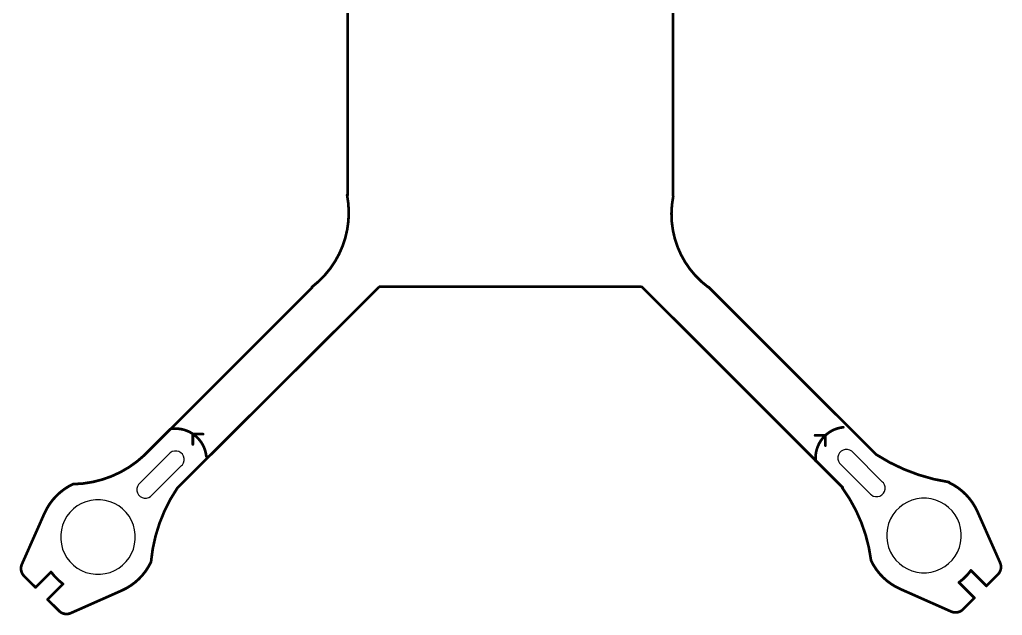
# Model space of a CAD drawing. Header units: millimetres. Extents: x -1.85 to 1.78, y -2.27 to 2.13.
# Drawn here: x -1.851 to 1.783, y -2.275 to -0.071 of the extents above; entities that cross this region are included whole.
import ezdxf

# ---------------------------------------------------------------- set-up
doc = ezdxf.new("R2010")
doc.units = ezdxf.units.MM
doc.header["$MEASUREMENT"] = 0
for name, color, linetype in [('KeepOutLayer', 6, 'Continuous'), ('Mechanical1', 6, 'Continuous'), ('MultiLayer', 9, 'Continuous'), ('TopOverlay', 2, 'Continuous')]:
    doc.layers.add(name, color=color, linetype=linetype)

msp = doc.modelspace()

# ---------------------------------------------------------------- linework, layer by layer
at = {"layer": 'KeepOutLayer'}
for points, const_width in [([(-1.2967, -1.676, -1), (-1.2522, -1.7206)], 0.0005), ([(1.1841, -1.7149, -1), (1.2286, -1.6703)], 0.0005), ([(1.5859, -1.7837, -0.179643), (1.6911, -1.8916)], 0.01), ([(1.5859, -1.7837, -0.179643), (1.6911, -1.8916)], 0.01), ([(-1.7592, -1.8973, -0.179643), (-1.654, -1.7894)], 0.0005), ([(-1.7592, -1.8973, -0.179643), (-1.654, -1.7894)], 0.0005), ([(-1.3635, -1.8319, -1), (-1.4081, -1.7874)], 0.0005), ([(1.34, -1.7817, -1), (1.2954, -1.8262)], 0.0005), ([(1.4054, -2.1773, -0.179643), (1.2974, -2.0721)], 0.01), ([(1.4054, -2.1773, -0.179643), (1.2974, -2.0721)], 0.01), ([(-1.8344, -2.1294, -0.309976), (-1.8426, -2.0856)], 0.01), ([(-1.8344, -2.1294, -0.309976), (-1.8426, -2.0856)], 0.01), ([(-1.3655, -2.0778, -0.179643), (-1.4735, -2.183)], 0.0005), ([(-1.3655, -2.0778, -0.179643), (-1.4735, -2.183)], 0.0005), ([(1.6668, -2.1085, -0.073116), (1.6223, -2.1531)], 0.01), ([(1.6668, -2.1085, -0.073116), (1.6223, -2.1531)], 0.01), ([(1.7745, -2.0799, -0.309976), (1.7663, -2.1237)], 0.01), ([(1.7745, -2.0799, -0.309976), (1.7663, -2.1237)], 0.01), ([(-1.6904, -2.1588, -0.073116), (-1.7349, -2.1142)], 0.01), ([(-1.6904, -2.1588, -0.073116), (-1.7349, -2.1142)], 0.01), ([(1.6375, -2.2525, -0.309976), (1.5937, -2.2607)], 0.01), ([(1.6375, -2.2525, -0.309976), (1.5937, -2.2607)], 0.01), ([(-1.6618, -2.2664, -0.309976), (-1.7055, -2.2582)], 0.01), ([(-1.6618, -2.2664, -0.309976), (-1.7055, -2.2582)], 0.01)]:
    msp.add_lwpolyline(points, format="xyb", dxfattribs=dict(at, const_width=const_width))
for points, const_width in [([(1.2286, -1.6703), (1.34, -1.7817)], 0.0005), ([(-1.4081, -1.7874), (-1.2967, -1.676)], 0.0005), ([(-1.3635, -1.8319), (-1.2522, -1.7206)], 0.0005), ([(1.1841, -1.7149), (1.2954, -1.8262)], 0.0005), ([(1.6911, -1.8916), (1.7745, -2.0799)], 0.01), ([(1.6911, -1.8916), (1.7745, -2.0799)], 0.01), ([(-1.8426, -2.0856), (-1.7592, -1.8973)], 0.01), ([(-1.8426, -2.0856), (-1.7592, -1.8973)], 0.01), ([(1.6668, -2.1085), (1.7241, -2.1658)], 0.01), ([(1.6668, -2.1085), (1.7241, -2.1658)], 0.01), ([(-1.8344, -2.1294), (-1.7922, -2.1715)], 0.01), ([(-1.8344, -2.1294), (-1.7922, -2.1715)], 0.01), ([(-1.7922, -2.1715), (-1.7349, -2.1142)], 0.01), ([(-1.7922, -2.1715), (-1.7349, -2.1142)], 0.01), ([(1.7241, -2.1658), (1.7663, -2.1237)], 0.01), ([(1.7241, -2.1658), (1.7663, -2.1237)], 0.01), ([(-1.7477, -2.2161), (-1.6904, -2.1588)], 0.01), ([(-1.7477, -2.2161), (-1.6904, -2.1588)], 0.01), ([(-1.6618, -2.2664), (-1.4735, -2.183)], 0.01), ([(-1.6618, -2.2664), (-1.4735, -2.183)], 0.01), ([(1.4054, -2.1773), (1.5937, -2.2607)], 0.01), ([(1.4054, -2.1773), (1.5937, -2.2607)], 0.01), ([(1.6223, -2.1531), (1.6796, -2.2104)], 0.01), ([(1.6223, -2.1531), (1.6796, -2.2104)], 0.01), ([(-1.7477, -2.2161), (-1.7055, -2.2582)], 0.01), ([(-1.7477, -2.2161), (-1.7055, -2.2582)], 0.01), ([(1.6375, -2.2525), (1.6796, -2.2104)], 0.01), ([(1.6375, -2.2525), (1.6796, -2.2104)], 0.01)]:
    msp.add_lwpolyline(points, dxfattribs=dict(at, const_width=const_width))
for points, const_width in [([(1.2285, -1.6703, 1), (1.2287, -1.6703, 1)], 0.00025), ([(1.2285, -1.6703, 1), (1.2287, -1.6703, 1)], 0.00025), ([(-1.2968, -1.676, 1), (-1.2966, -1.676, 1)], 0.00025), ([(-1.2968, -1.676, 1), (-1.2966, -1.676, 1)], 0.00025), ([(-1.2523, -1.7206, 1), (-1.252, -1.7206, 1)], 0.00025), ([(-1.2523, -1.7206, 1), (-1.252, -1.7206, 1)], 0.00025), ([(1.184, -1.7149, 1), (1.1842, -1.7149, 1)], 0.00025), ([(1.184, -1.7149, 1), (1.1842, -1.7149, 1)], 0.00025), ([(1.5834, -1.7837, 1), (1.5884, -1.7837, 1)], 0.005), ([(1.5834, -1.7837, 1), (1.5884, -1.7837, 1)], 0.005), ([(-1.6541, -1.7894, 1), (-1.6538, -1.7894, 1)], 0.00025), ([(-1.6541, -1.7894, 1), (-1.6538, -1.7894, 1)], 0.00025), ([(-1.4082, -1.7874, 1), (-1.4079, -1.7874, 1)], 0.00025), ([(-1.4082, -1.7874, 1), (-1.4079, -1.7874, 1)], 0.00025), ([(1.3398, -1.7817, 1), (1.3401, -1.7817, 1)], 0.00025), ([(1.3398, -1.7817, 1), (1.3401, -1.7817, 1)], 0.00025), ([(-1.4234, -1.985, 1), (-1.699, -1.985, 1)], 0.0005), ([(-1.3636, -1.8319, 1), (-1.3634, -1.8319, 1)], 0.00025), ([(-1.3636, -1.8319, 1), (-1.3634, -1.8319, 1)], 0.00025), ([(1.2953, -1.8262, 1), (1.2956, -1.8262, 1)], 0.00025), ([(1.2953, -1.8262, 1), (1.2956, -1.8262, 1)], 0.00025), ([(1.6309, -1.9793, 1), (1.3553, -1.9793, 1)], 0.0005), ([(1.6886, -1.8916, 1), (1.6936, -1.8916, 1)], 0.005), ([(1.6886, -1.8916, 1), (1.6936, -1.8916, 1)], 0.005), ([(1.6886, -1.8916, 1), (1.6936, -1.8916, 1)], 0.005), ([(1.6886, -1.8916, 1), (1.6936, -1.8916, 1)], 0.005), ([(-1.7617, -1.8973, 1), (-1.7567, -1.8973, 1)], 0.005), ([(-1.7617, -1.8973, 1), (-1.7567, -1.8973, 1)], 0.005), ([(-1.7593, -1.8973, 1), (-1.759, -1.8973, 1)], 0.00025), ([(-1.7593, -1.8973, 1), (-1.759, -1.8973, 1)], 0.00025), ([(-1.6991, -1.985, 1), (-1.6988, -1.985, 1)], 0.00025), ([(-1.4235, -1.985, 1), (-1.4233, -1.985, 1)], 0.00025), ([(1.3552, -1.9793, 1), (1.3554, -1.9793, 1)], 0.00025), ([(1.6308, -1.9793, 1), (1.631, -1.9793, 1)], 0.00025), ([(1.2949, -2.0721, 1), (1.2999, -2.0721, 1)], 0.005), ([(1.2949, -2.0721, 1), (1.2999, -2.0721, 1)], 0.005), ([(-1.8451, -2.0856, 1), (-1.8401, -2.0856, 1)], 0.005), ([(-1.8451, -2.0856, 1), (-1.8401, -2.0856, 1)], 0.005), ([(-1.8451, -2.0856, 1), (-1.8401, -2.0856, 1)], 0.005), ([(-1.8451, -2.0856, 1), (-1.8401, -2.0856, 1)], 0.005), ([(-1.3657, -2.0778, 1), (-1.3654, -2.0778, 1)], 0.00025), ([(-1.3657, -2.0778, 1), (-1.3654, -2.0778, 1)], 0.00025), ([(1.6643, -2.1085, 1), (1.6693, -2.1085, 1)], 0.005), ([(1.6643, -2.1085, 1), (1.6693, -2.1085, 1)], 0.005), ([(1.6643, -2.1085, 1), (1.6693, -2.1085, 1)], 0.005), ([(1.6643, -2.1085, 1), (1.6693, -2.1085, 1)], 0.005), ([(1.772, -2.0799, 1), (1.777, -2.0799, 1)], 0.005), ([(1.772, -2.0799, 1), (1.777, -2.0799, 1)], 0.005), ([(1.772, -2.0799, 1), (1.777, -2.0799, 1)], 0.005), ([(1.772, -2.0799, 1), (1.777, -2.0799, 1)], 0.005), ([(-1.8369, -2.1294, 1), (-1.8319, -2.1294, 1)], 0.005), ([(-1.8369, -2.1294, 1), (-1.8319, -2.1294, 1)], 0.005), ([(-1.8369, -2.1294, 1), (-1.8319, -2.1294, 1)], 0.005), ([(-1.8369, -2.1294, 1), (-1.8319, -2.1294, 1)], 0.005), ([(-1.7374, -2.1142, 1), (-1.7324, -2.1142, 1)], 0.005), ([(-1.7374, -2.1142, 1), (-1.7324, -2.1142, 1)], 0.005), ([(-1.7374, -2.1142, 1), (-1.7324, -2.1142, 1)], 0.005), ([(-1.7374, -2.1142, 1), (-1.7324, -2.1142, 1)], 0.005), ([(1.7638, -2.1237, 1), (1.7688, -2.1237, 1)], 0.005), ([(1.7638, -2.1237, 1), (1.7688, -2.1237, 1)], 0.005), ([(1.7638, -2.1237, 1), (1.7688, -2.1237, 1)], 0.005), ([(1.7638, -2.1237, 1), (1.7688, -2.1237, 1)], 0.005), ([(-1.7947, -2.1715, 1), (-1.7897, -2.1715, 1)], 0.005), ([(-1.7947, -2.1715, 1), (-1.7897, -2.1715, 1)], 0.005), ([(-1.7947, -2.1715, 1), (-1.7897, -2.1715, 1)], 0.005), ([(-1.7947, -2.1715, 1), (-1.7897, -2.1715, 1)], 0.005), ([(-1.6929, -2.1588, 1), (-1.6879, -2.1588, 1)], 0.005), ([(-1.6929, -2.1588, 1), (-1.6879, -2.1588, 1)], 0.005), ([(-1.6929, -2.1588, 1), (-1.6879, -2.1588, 1)], 0.005), ([(-1.6929, -2.1588, 1), (-1.6879, -2.1588, 1)], 0.005), ([(-1.476, -2.183, 1), (-1.471, -2.183, 1)], 0.005), ([(-1.476, -2.183, 1), (-1.471, -2.183, 1)], 0.005), ([(1.4029, -2.1773, 1), (1.4079, -2.1773, 1)], 0.005), ([(1.4029, -2.1773, 1), (1.4079, -2.1773, 1)], 0.005), ([(1.4029, -2.1773, 1), (1.4079, -2.1773, 1)], 0.005), ([(1.4029, -2.1773, 1), (1.4079, -2.1773, 1)], 0.005), ([(1.6198, -2.1531, 1), (1.6248, -2.1531, 1)], 0.005), ([(1.6198, -2.1531, 1), (1.6248, -2.1531, 1)], 0.005), ([(1.6198, -2.1531, 1), (1.6248, -2.1531, 1)], 0.005), ([(1.6198, -2.1531, 1), (1.6248, -2.1531, 1)], 0.005), ([(1.7216, -2.1658, 1), (1.7266, -2.1658, 1)], 0.005), ([(1.7216, -2.1658, 1), (1.7266, -2.1658, 1)], 0.005), ([(1.7216, -2.1658, 1), (1.7266, -2.1658, 1)], 0.005), ([(1.7216, -2.1658, 1), (1.7266, -2.1658, 1)], 0.005), ([(-1.7502, -2.2161, 1), (-1.7452, -2.2161, 1)], 0.005), ([(-1.7502, -2.2161, 1), (-1.7452, -2.2161, 1)], 0.005), ([(-1.7502, -2.2161, 1), (-1.7452, -2.2161, 1)], 0.005), ([(-1.7502, -2.2161, 1), (-1.7452, -2.2161, 1)], 0.005), ([(-1.4736, -2.183, 1), (-1.4734, -2.183, 1)], 0.00025), ([(-1.4736, -2.183, 1), (-1.4734, -2.183, 1)], 0.00025), ([(1.6771, -2.2104, 1), (1.6821, -2.2104, 1)], 0.005), ([(1.6771, -2.2104, 1), (1.6821, -2.2104, 1)], 0.005), ([(1.6771, -2.2104, 1), (1.6821, -2.2104, 1)], 0.005), ([(1.6771, -2.2104, 1), (1.6821, -2.2104, 1)], 0.005), ([(1.635, -2.2525, 1), (1.64, -2.2525, 1)], 0.005), ([(1.635, -2.2525, 1), (1.64, -2.2525, 1)], 0.005), ([(1.635, -2.2525, 1), (1.64, -2.2525, 1)], 0.005), ([(1.635, -2.2525, 1), (1.64, -2.2525, 1)], 0.005), ([(-1.708, -2.2582, 1), (-1.703, -2.2582, 1)], 0.005), ([(-1.708, -2.2582, 1), (-1.703, -2.2582, 1)], 0.005), ([(-1.708, -2.2582, 1), (-1.703, -2.2582, 1)], 0.005), ([(-1.708, -2.2582, 1), (-1.703, -2.2582, 1)], 0.005), ([(-1.6643, -2.2664, 1), (-1.6593, -2.2664, 1)], 0.005), ([(-1.6643, -2.2664, 1), (-1.6593, -2.2664, 1)], 0.005), ([(-1.6643, -2.2664, 1), (-1.6593, -2.2664, 1)], 0.005), ([(-1.6643, -2.2664, 1), (-1.6593, -2.2664, 1)], 0.005), ([(1.5912, -2.2607, 1), (1.5962, -2.2607, 1)], 0.005), ([(1.5912, -2.2607, 1), (1.5962, -2.2607, 1)], 0.005), ([(1.5912, -2.2607, 1), (1.5962, -2.2607, 1)], 0.005), ([(1.5912, -2.2607, 1), (1.5962, -2.2607, 1)], 0.005)]:
    msp.add_lwpolyline(points, format="xyb", close=True, dxfattribs=dict(at, const_width=const_width))
at = {"layer": 'Mechanical1'}
for points, const_width in [([(-0.6384, -0.72), (-0.6384, 0.585)], 0.01), ([(0.5648, -0.72), (0.5648, 0.585)], 0.01), ([(-1.3892, -1.6817), (-0.77, -1.0626)], 0.01), ([(-1.2672, -1.8028), (-0.5244, -1.0626)], 0.01), ([(-0.5203, -1.0593), (0.4467, -1.0593)], 0.01), ([(0.451, -1.0604), (1.1928, -1.8022)], 0.01), ([(0.6967, -1.0604), (1.3158, -1.6795)], 0.01), ([(1.2286, -1.6703), (1.34, -1.7817)], 0.0005), ([(-1.4081, -1.7874), (-1.2967, -1.676)], 0.0005), ([(-1.3635, -1.8319), (-1.2522, -1.7206)], 0.0005), ([(1.1841, -1.7149), (1.2954, -1.8262)], 0.0005), ([(1.6911, -1.8916), (1.7745, -2.0799)], 0.01), ([(1.6911, -1.8916), (1.7745, -2.0799)], 0.01), ([(-1.8426, -2.0856), (-1.7592, -1.8973)], 0.01), ([(-1.8426, -2.0856), (-1.7592, -1.8973)], 0.01), ([(1.6668, -2.1085), (1.7241, -2.1658)], 0.01), ([(1.6668, -2.1085), (1.7241, -2.1658)], 0.01), ([(-1.8344, -2.1294), (-1.7922, -2.1715)], 0.01), ([(-1.8344, -2.1294), (-1.7922, -2.1715)], 0.01), ([(-1.7922, -2.1715), (-1.7349, -2.1142)], 0.01), ([(-1.7922, -2.1715), (-1.7349, -2.1142)], 0.01), ([(1.7241, -2.1658), (1.7663, -2.1237)], 0.01), ([(1.7241, -2.1658), (1.7663, -2.1237)], 0.01), ([(-1.7477, -2.2161), (-1.6904, -2.1588)], 0.01), ([(-1.7477, -2.2161), (-1.6904, -2.1588)], 0.01), ([(-1.6618, -2.2664), (-1.4735, -2.183)], 0.01), ([(-1.6618, -2.2664), (-1.4735, -2.183)], 0.01), ([(1.4054, -2.1773), (1.5937, -2.2607)], 0.01), ([(1.4054, -2.1773), (1.5937, -2.2607)], 0.01), ([(1.6223, -2.1531), (1.6796, -2.2104)], 0.01), ([(1.6223, -2.1531), (1.6796, -2.2104)], 0.01), ([(-1.7477, -2.2161), (-1.7055, -2.2582)], 0.01), ([(-1.7477, -2.2161), (-1.7055, -2.2582)], 0.01), ([(1.6375, -2.2525), (1.6796, -2.2104)], 0.01), ([(1.6375, -2.2525), (1.6796, -2.2104)], 0.01)]:
    msp.add_lwpolyline(points, dxfattribs=dict(at, const_width=const_width))
for points, const_width in [([(-0.6401, -0.72, -0.28418), (-0.77, -1.06)], 0.01), ([(0.6947, -1.0603, -0.288886), (0.5657, -0.7256)], 0.01), ([(-1.2967, -1.676, -1), (-1.2522, -1.7206)], 0.0005), ([(1.1841, -1.7149, -1), (1.2286, -1.6703)], 0.0005), ([(-1.3892, -1.6817, -0.187541), (-1.654, -1.7894)], 0.01), ([(1.5861, -1.782, -0.105941), (1.3158, -1.6795)], 0.01), ([(1.5859, -1.7837, -0.179643), (1.6911, -1.8916)], 0.01), ([(1.5859, -1.7837, -0.179643), (1.6911, -1.8916)], 0.01), ([(-1.7592, -1.8973, -0.179643), (-1.654, -1.7894)], 0.01), ([(-1.7592, -1.8973, -0.179643), (-1.654, -1.7894)], 0.0005), ([(-1.3635, -1.8319, -1), (-1.4081, -1.7874)], 0.0005), ([(-1.3653, -2.0778, -0.127309), (-1.2672, -1.8028)], 0.01), ([(1.1912, -1.8034, -0.126107), (1.2974, -2.0721)], 0.01), ([(1.34, -1.7817, -1), (1.2954, -1.8262)], 0.0005), ([(1.4054, -2.1773, -0.179643), (1.2974, -2.0721)], 0.01), ([(1.4054, -2.1773, -0.179643), (1.2974, -2.0721)], 0.01), ([(-1.8344, -2.1294, -0.309976), (-1.8426, -2.0856)], 0.01), ([(-1.8344, -2.1294, -0.309976), (-1.8426, -2.0856)], 0.01), ([(-1.3655, -2.0778, -0.179643), (-1.4735, -2.183)], 0.01), ([(-1.3655, -2.0778, -0.179643), (-1.4735, -2.183)], 0.0005), ([(1.6668, -2.1085, -0.073116), (1.6223, -2.1531)], 0.01), ([(1.6668, -2.1085, -0.073116), (1.6223, -2.1531)], 0.01), ([(1.7745, -2.0799, -0.309976), (1.7663, -2.1237)], 0.01), ([(1.7745, -2.0799, -0.309976), (1.7663, -2.1237)], 0.01), ([(-1.6904, -2.1588, -0.073116), (-1.7349, -2.1142)], 0.01), ([(-1.6904, -2.1588, -0.073116), (-1.7349, -2.1142)], 0.01), ([(1.6375, -2.2525, -0.309976), (1.5937, -2.2607)], 0.01), ([(1.6375, -2.2525, -0.309976), (1.5937, -2.2607)], 0.01), ([(-1.6618, -2.2664, -0.309976), (-1.7055, -2.2582)], 0.01), ([(-1.6618, -2.2664, -0.309976), (-1.7055, -2.2582)], 0.01)]:
    msp.add_lwpolyline(points, format="xyb", dxfattribs=dict(at, const_width=const_width))
for points, const_width in [([(-0.6426, -0.72, 1), (-0.6376, -0.72, 1)], 0.005), ([(-0.6409, -0.72, 1), (-0.6359, -0.72, 1)], 0.005), ([(0.5623, -0.72, 1), (0.5673, -0.72, 1)], 0.005), ([(0.5632, -0.7256, 1), (0.5682, -0.7256, 1)], 0.005), ([(-0.7725, -1.06, 1), (-0.7675, -1.06, 1)], 0.005), ([(-0.7725, -1.0626, 1), (-0.7675, -1.0626, 1)], 0.005), ([(-0.5269, -1.0626, 1), (-0.5219, -1.0626, 1)], 0.005), ([(-0.5228, -1.0593, 1), (-0.5178, -1.0593, 1)], 0.005), ([(0.4442, -1.0593, 1), (0.4492, -1.0593, 1)], 0.005), ([(0.4485, -1.0604, 1), (0.4535, -1.0604, 1)], 0.005), ([(0.6922, -1.0603, 1), (0.6972, -1.0603, 1)], 0.005), ([(0.6942, -1.0604, 1), (0.6992, -1.0604, 1)], 0.005), ([(1.2285, -1.6703, 1), (1.2287, -1.6703, 1)], 0.00025), ([(1.2285, -1.6703, 1), (1.2287, -1.6703, 1)], 0.00025), ([(-1.3917, -1.6817, 1), (-1.3867, -1.6817, 1)], 0.005), ([(-1.3917, -1.6817, 1), (-1.3867, -1.6817, 1)], 0.005), ([(-1.2968, -1.676, 1), (-1.2966, -1.676, 1)], 0.00025), ([(-1.2968, -1.676, 1), (-1.2966, -1.676, 1)], 0.00025), ([(1.3133, -1.6795, 1), (1.3183, -1.6795, 1)], 0.005), ([(1.3133, -1.6795, 1), (1.3183, -1.6795, 1)], 0.005), ([(-1.2523, -1.7206, 1), (-1.252, -1.7206, 1)], 0.00025), ([(-1.2523, -1.7206, 1), (-1.252, -1.7206, 1)], 0.00025), ([(1.184, -1.7149, 1), (1.1842, -1.7149, 1)], 0.00025), ([(1.184, -1.7149, 1), (1.1842, -1.7149, 1)], 0.00025), ([(1.5834, -1.7837, 1), (1.5884, -1.7837, 1)], 0.005), ([(1.5834, -1.7837, 1), (1.5884, -1.7837, 1)], 0.005), ([(1.5836, -1.782, 1), (1.5886, -1.782, 1)], 0.005), ([(-1.6565, -1.7894, 1), (-1.6515, -1.7894, 1)], 0.005), ([(-1.6565, -1.7894, 1), (-1.6515, -1.7894, 1)], 0.005), ([(-1.6541, -1.7894, 1), (-1.6538, -1.7894, 1)], 0.00025), ([(-1.4082, -1.7874, 1), (-1.4079, -1.7874, 1)], 0.00025), ([(-1.4082, -1.7874, 1), (-1.4079, -1.7874, 1)], 0.00025), ([(-1.2697, -1.8028, 1), (-1.2647, -1.8028, 1)], 0.005), ([(-1.2697, -1.8028, 1), (-1.2647, -1.8028, 1)], 0.005), ([(1.1887, -1.8034, 1), (1.1937, -1.8034, 1)], 0.005), ([(1.1903, -1.8022, 1), (1.1953, -1.8022, 1)], 0.005), ([(1.3398, -1.7817, 1), (1.3401, -1.7817, 1)], 0.00025), ([(1.3398, -1.7817, 1), (1.3401, -1.7817, 1)], 0.00025), ([(-1.4234, -1.985, 1), (-1.699, -1.985, 1)], 0.0005), ([(-1.3636, -1.8319, 1), (-1.3634, -1.8319, 1)], 0.00025), ([(-1.3636, -1.8319, 1), (-1.3634, -1.8319, 1)], 0.00025), ([(1.2953, -1.8262, 1), (1.2956, -1.8262, 1)], 0.00025), ([(1.2953, -1.8262, 1), (1.2956, -1.8262, 1)], 0.00025), ([(1.6309, -1.9793, 1), (1.3553, -1.9793, 1)], 0.0005), ([(1.6886, -1.8916, 1), (1.6936, -1.8916, 1)], 0.005), ([(1.6886, -1.8916, 1), (1.6936, -1.8916, 1)], 0.005), ([(1.6886, -1.8916, 1), (1.6936, -1.8916, 1)], 0.005), ([(1.6886, -1.8916, 1), (1.6936, -1.8916, 1)], 0.005), ([(-1.7617, -1.8973, 1), (-1.7567, -1.8973, 1)], 0.005), ([(-1.7617, -1.8973, 1), (-1.7567, -1.8973, 1)], 0.005), ([(-1.7617, -1.8973, 1), (-1.7567, -1.8973, 1)], 0.005), ([(-1.7593, -1.8973, 1), (-1.759, -1.8973, 1)], 0.00025), ([(-1.6991, -1.985, 1), (-1.6988, -1.985, 1)], 0.00025), ([(-1.4235, -1.985, 1), (-1.4233, -1.985, 1)], 0.00025), ([(1.3552, -1.9793, 1), (1.3554, -1.9793, 1)], 0.00025), ([(1.6308, -1.9793, 1), (1.631, -1.9793, 1)], 0.00025), ([(1.2949, -2.0721, 1), (1.2999, -2.0721, 1)], 0.005), ([(1.2949, -2.0721, 1), (1.2999, -2.0721, 1)], 0.005), ([(1.2949, -2.0721, 1), (1.2999, -2.0721, 1)], 0.005), ([(-1.8451, -2.0856, 1), (-1.8401, -2.0856, 1)], 0.005), ([(-1.8451, -2.0856, 1), (-1.8401, -2.0856, 1)], 0.005), ([(-1.8451, -2.0856, 1), (-1.8401, -2.0856, 1)], 0.005), ([(-1.8451, -2.0856, 1), (-1.8401, -2.0856, 1)], 0.005), ([(-1.368, -2.0778, 1), (-1.363, -2.0778, 1)], 0.005), ([(-1.3678, -2.0778, 1), (-1.3628, -2.0778, 1)], 0.005), ([(-1.3657, -2.0778, 1), (-1.3654, -2.0778, 1)], 0.00025), ([(1.6643, -2.1085, 1), (1.6693, -2.1085, 1)], 0.005), ([(1.6643, -2.1085, 1), (1.6693, -2.1085, 1)], 0.005), ([(1.6643, -2.1085, 1), (1.6693, -2.1085, 1)], 0.005), ([(1.6643, -2.1085, 1), (1.6693, -2.1085, 1)], 0.005), ([(1.772, -2.0799, 1), (1.777, -2.0799, 1)], 0.005), ([(1.772, -2.0799, 1), (1.777, -2.0799, 1)], 0.005), ([(1.772, -2.0799, 1), (1.777, -2.0799, 1)], 0.005), ([(1.772, -2.0799, 1), (1.777, -2.0799, 1)], 0.005), ([(-1.8369, -2.1294, 1), (-1.8319, -2.1294, 1)], 0.005), ([(-1.8369, -2.1294, 1), (-1.8319, -2.1294, 1)], 0.005), ([(-1.8369, -2.1294, 1), (-1.8319, -2.1294, 1)], 0.005), ([(-1.8369, -2.1294, 1), (-1.8319, -2.1294, 1)], 0.005), ([(-1.7374, -2.1142, 1), (-1.7324, -2.1142, 1)], 0.005), ([(-1.7374, -2.1142, 1), (-1.7324, -2.1142, 1)], 0.005), ([(-1.7374, -2.1142, 1), (-1.7324, -2.1142, 1)], 0.005), ([(-1.7374, -2.1142, 1), (-1.7324, -2.1142, 1)], 0.005), ([(1.7638, -2.1237, 1), (1.7688, -2.1237, 1)], 0.005), ([(1.7638, -2.1237, 1), (1.7688, -2.1237, 1)], 0.005), ([(1.7638, -2.1237, 1), (1.7688, -2.1237, 1)], 0.005), ([(1.7638, -2.1237, 1), (1.7688, -2.1237, 1)], 0.005), ([(-1.7947, -2.1715, 1), (-1.7897, -2.1715, 1)], 0.005), ([(-1.7947, -2.1715, 1), (-1.7897, -2.1715, 1)], 0.005), ([(-1.7947, -2.1715, 1), (-1.7897, -2.1715, 1)], 0.005), ([(-1.7947, -2.1715, 1), (-1.7897, -2.1715, 1)], 0.005), ([(-1.6929, -2.1588, 1), (-1.6879, -2.1588, 1)], 0.005), ([(-1.6929, -2.1588, 1), (-1.6879, -2.1588, 1)], 0.005), ([(-1.6929, -2.1588, 1), (-1.6879, -2.1588, 1)], 0.005), ([(-1.6929, -2.1588, 1), (-1.6879, -2.1588, 1)], 0.005), ([(-1.476, -2.183, 1), (-1.471, -2.183, 1)], 0.005), ([(-1.476, -2.183, 1), (-1.471, -2.183, 1)], 0.005), ([(-1.476, -2.183, 1), (-1.471, -2.183, 1)], 0.005), ([(1.4029, -2.1773, 1), (1.4079, -2.1773, 1)], 0.005), ([(1.4029, -2.1773, 1), (1.4079, -2.1773, 1)], 0.005), ([(1.4029, -2.1773, 1), (1.4079, -2.1773, 1)], 0.005), ([(1.4029, -2.1773, 1), (1.4079, -2.1773, 1)], 0.005), ([(1.6198, -2.1531, 1), (1.6248, -2.1531, 1)], 0.005), ([(1.6198, -2.1531, 1), (1.6248, -2.1531, 1)], 0.005), ([(1.6198, -2.1531, 1), (1.6248, -2.1531, 1)], 0.005), ([(1.6198, -2.1531, 1), (1.6248, -2.1531, 1)], 0.005), ([(1.7216, -2.1658, 1), (1.7266, -2.1658, 1)], 0.005), ([(1.7216, -2.1658, 1), (1.7266, -2.1658, 1)], 0.005), ([(1.7216, -2.1658, 1), (1.7266, -2.1658, 1)], 0.005), ([(1.7216, -2.1658, 1), (1.7266, -2.1658, 1)], 0.005), ([(-1.7502, -2.2161, 1), (-1.7452, -2.2161, 1)], 0.005), ([(-1.7502, -2.2161, 1), (-1.7452, -2.2161, 1)], 0.005), ([(-1.7502, -2.2161, 1), (-1.7452, -2.2161, 1)], 0.005), ([(-1.7502, -2.2161, 1), (-1.7452, -2.2161, 1)], 0.005), ([(-1.4736, -2.183, 1), (-1.4734, -2.183, 1)], 0.00025), ([(1.6771, -2.2104, 1), (1.6821, -2.2104, 1)], 0.005), ([(1.6771, -2.2104, 1), (1.6821, -2.2104, 1)], 0.005), ([(1.6771, -2.2104, 1), (1.6821, -2.2104, 1)], 0.005), ([(1.6771, -2.2104, 1), (1.6821, -2.2104, 1)], 0.005), ([(1.635, -2.2525, 1), (1.64, -2.2525, 1)], 0.005), ([(1.635, -2.2525, 1), (1.64, -2.2525, 1)], 0.005), ([(1.635, -2.2525, 1), (1.64, -2.2525, 1)], 0.005), ([(1.635, -2.2525, 1), (1.64, -2.2525, 1)], 0.005), ([(-1.708, -2.2582, 1), (-1.703, -2.2582, 1)], 0.005), ([(-1.708, -2.2582, 1), (-1.703, -2.2582, 1)], 0.005), ([(-1.708, -2.2582, 1), (-1.703, -2.2582, 1)], 0.005), ([(-1.708, -2.2582, 1), (-1.703, -2.2582, 1)], 0.005), ([(-1.6643, -2.2664, 1), (-1.6593, -2.2664, 1)], 0.005), ([(-1.6643, -2.2664, 1), (-1.6593, -2.2664, 1)], 0.005), ([(-1.6643, -2.2664, 1), (-1.6593, -2.2664, 1)], 0.005), ([(-1.6643, -2.2664, 1), (-1.6593, -2.2664, 1)], 0.005), ([(1.5912, -2.2607, 1), (1.5962, -2.2607, 1)], 0.005), ([(1.5912, -2.2607, 1), (1.5962, -2.2607, 1)], 0.005), ([(1.5912, -2.2607, 1), (1.5962, -2.2607, 1)], 0.005), ([(1.5912, -2.2607, 1), (1.5962, -2.2607, 1)], 0.005)]:
    msp.add_lwpolyline(points, format="xyb", close=True, dxfattribs=dict(at, const_width=const_width))
at = {"layer": 'MultiLayer'}
for p, q in [((-1.2866, -1.6689), (-1.2938, -1.6731)), ((-1.2786, -1.6668), (-1.2866, -1.6689)), ((-1.2703, -1.6668), (-1.2786, -1.6668)), ((-1.2623, -1.6689), (-1.2703, -1.6668)), ((-1.2551, -1.6731), (-1.2623, -1.6689)), ((1.187, -1.6674), (1.1811, -1.6732)), ((1.1942, -1.6632), (1.187, -1.6674)), ((1.2022, -1.6611), (1.1942, -1.6632)), ((1.2105, -1.6611), (1.2022, -1.6611)), ((1.2185, -1.6632), (1.2105, -1.6611)), ((1.2257, -1.6674), (1.2185, -1.6632)), ((1.2286, -1.6703), (1.2257, -1.6674)), ((1.34, -1.7817), (1.2286, -1.6703)), ((-1.2967, -1.676), (-1.4081, -1.7874)), ((-1.2938, -1.6731), (-1.2967, -1.676)), ((-1.2967, -1.676), (-1.2967, -1.676)), ((-1.2492, -1.6789), (-1.2551, -1.6731)), ((-1.2451, -1.6861), (-1.2492, -1.6789)), ((-1.2429, -1.6941), (-1.2451, -1.6861)), ((-1.2451, -1.7104), (-1.2429, -1.7024)), ((-1.2429, -1.7024), (-1.2429, -1.6941)), ((1.177, -1.6804), (1.1749, -1.6884)), ((1.1749, -1.6884), (1.1749, -1.6967)), ((1.1749, -1.6967), (1.177, -1.7047)), ((1.1811, -1.6732), (1.177, -1.6804)), ((1.177, -1.7047), (1.1811, -1.7119)), ((-1.3635, -1.8319), (-1.2522, -1.7206)), ((-1.2522, -1.7206), (-1.2492, -1.7176)), ((-1.2492, -1.7176), (-1.2451, -1.7104)), ((1.1811, -1.7119), (1.1841, -1.7149)), ((1.1841, -1.7149), (1.1841, -1.7149)), ((1.1841, -1.7149), (1.1841, -1.7149)), ((1.1841, -1.7149), (1.2954, -1.8262)), ((-1.4151, -1.7975), (-1.4173, -1.8055)), ((-1.4173, -1.8055), (-1.4173, -1.8138)), ((-1.4173, -1.8138), (-1.4151, -1.8218)), ((-1.411, -1.7903), (-1.4151, -1.7975)), ((-1.4081, -1.7874), (-1.411, -1.7903)), ((1.3429, -1.7846), (1.34, -1.7817)), ((1.34, -1.7817), (1.34, -1.7817)), ((1.3471, -1.7918), (1.3429, -1.7846)), ((1.3429, -1.8233), (1.3471, -1.8161)), ((1.3492, -1.7998), (1.3471, -1.7918)), ((1.3471, -1.8161), (1.3492, -1.8081)), ((1.3492, -1.8081), (1.3492, -1.7998)), ((-1.5881, -1.8496), (-1.6056, -1.8543)), ((-1.5702, -1.8472), (-1.5881, -1.8496)), ((-1.5612, -1.8472), (-1.5702, -1.8472)), ((-1.5521, -1.8472), (-1.5612, -1.8472)), ((-1.5342, -1.8496), (-1.5521, -1.8472)), ((-1.5168, -1.8543), (-1.5342, -1.8496)), ((-1.4151, -1.8218), (-1.411, -1.829)), ((-1.411, -1.829), (-1.4051, -1.8348)), ((-1.4051, -1.8348), (-1.398, -1.839)), ((-1.398, -1.839), (-1.3899, -1.8411)), ((-1.3899, -1.8411), (-1.3816, -1.8411)), ((-1.3816, -1.8411), (-1.3736, -1.839)), ((-1.3736, -1.839), (-1.3665, -1.8348)), ((-1.3665, -1.8348), (-1.3635, -1.8319)), ((-1.3635, -1.8319), (-1.3635, -1.8319)), ((1.2954, -1.8262), (1.2984, -1.8291)), ((1.2984, -1.8291), (1.3055, -1.8333)), ((1.3055, -1.8333), (1.3136, -1.8354)), ((1.3136, -1.8354), (1.3218, -1.8354)), ((1.3218, -1.8354), (1.3299, -1.8333)), ((1.3299, -1.8333), (1.337, -1.8291)), ((1.337, -1.8291), (1.3429, -1.8233)), ((1.4487, -1.8486), (1.432, -1.8555)), ((1.4661, -1.8439), (1.4487, -1.8486)), ((1.4841, -1.8415), (1.4661, -1.8439)), ((1.4931, -1.8415), (1.4841, -1.8415)), ((1.4931, -1.8415), (1.4931, -1.8415)), ((1.5021, -1.8415), (1.4931, -1.8415)), ((1.52, -1.8439), (1.5021, -1.8415)), ((1.5375, -1.8486), (1.52, -1.8439)), ((1.5542, -1.8555), (1.5375, -1.8486)), ((-1.6522, -1.8812), (-1.665, -1.894)), ((-1.6379, -1.8702), (-1.6522, -1.8812)), ((-1.6223, -1.8612), (-1.6379, -1.8702)), ((-1.6056, -1.8543), (-1.6223, -1.8612)), ((-1.5001, -1.8612), (-1.5168, -1.8543)), ((-1.4845, -1.8702), (-1.5001, -1.8612)), ((-1.4701, -1.8812), (-1.4845, -1.8702)), ((-1.4574, -1.894), (-1.4701, -1.8812)), ((1.3893, -1.8883), (1.3783, -1.9026)), ((1.402, -1.8755), (1.3893, -1.8883)), ((1.4164, -1.8645), (1.402, -1.8755)), ((1.432, -1.8555), (1.4164, -1.8645)), ((1.5698, -1.8645), (1.5542, -1.8555)), ((1.5841, -1.8755), (1.5698, -1.8645)), ((1.5969, -1.8883), (1.5841, -1.8755)), ((1.6079, -1.9026), (1.5969, -1.8883)), ((-1.685, -1.9239), (-1.6919, -1.9406)), ((-1.676, -1.9083), (-1.685, -1.9239)), ((-1.665, -1.894), (-1.676, -1.9083)), ((-1.4464, -1.9083), (-1.4574, -1.894)), ((-1.4373, -1.9239), (-1.4464, -1.9083)), ((-1.4304, -1.9406), (-1.4373, -1.9239)), ((1.3692, -1.9182), (1.3623, -1.9349)), ((1.3783, -1.9026), (1.3692, -1.9182)), ((1.6169, -1.9182), (1.6079, -1.9026)), ((1.6238, -1.9349), (1.6169, -1.9182)), ((-1.6966, -1.9581), (-1.699, -1.976)), ((-1.6919, -1.9406), (-1.6966, -1.9581)), ((-1.4257, -1.9581), (-1.4304, -1.9406)), ((-1.4234, -1.976), (-1.4257, -1.9581)), ((1.3576, -1.9524), (1.3553, -1.9703)), ((1.3623, -1.9349), (1.3576, -1.9524)), ((1.6285, -1.9524), (1.6238, -1.9349)), ((1.6309, -1.9703), (1.6285, -1.9524)), ((-1.699, -1.976), (-1.699, -1.985)), ((-1.699, -1.985), (-1.699, -1.9941)), ((-1.699, -1.9941), (-1.6966, -2.012)), ((-1.4257, -2.012), (-1.4234, -1.9941)), ((-1.4234, -1.985), (-1.4234, -1.976)), ((-1.4234, -1.9941), (-1.4234, -1.985)), ((1.3553, -1.9703), (1.3553, -1.9793)), ((1.3553, -1.9793), (1.3553, -1.9884)), ((1.3553, -1.9884), (1.3576, -2.0063)), ((1.6285, -2.0063), (1.6309, -1.9884)), ((1.6309, -1.9793), (1.6309, -1.9703)), ((1.6309, -1.9884), (1.6309, -1.9793)), ((-1.6966, -2.012), (-1.6919, -2.0294)), ((-1.6919, -2.0294), (-1.685, -2.0461)), ((-1.4373, -2.0461), (-1.4304, -2.0294)), ((-1.4304, -2.0294), (-1.4257, -2.012)), ((1.3576, -2.0063), (1.3623, -2.0237)), ((1.3623, -2.0237), (1.3692, -2.0404)), ((1.6169, -2.0404), (1.6238, -2.0237)), ((1.6238, -2.0237), (1.6285, -2.0063)), ((-1.685, -2.0461), (-1.676, -2.0617)), ((-1.676, -2.0617), (-1.665, -2.0761)), ((-1.4574, -2.0761), (-1.4464, -2.0617)), ((-1.4464, -2.0617), (-1.4373, -2.0461)), ((1.3692, -2.0404), (1.3783, -2.056)), ((1.3783, -2.056), (1.3893, -2.0704)), ((1.3893, -2.0704), (1.402, -2.0831)), ((1.5841, -2.0831), (1.5969, -2.0704)), ((1.5969, -2.0704), (1.6079, -2.056)), ((1.6079, -2.056), (1.6169, -2.0404)), ((-1.665, -2.0761), (-1.6522, -2.0888)), ((-1.6522, -2.0888), (-1.6379, -2.0998)), ((-1.6379, -2.0998), (-1.6223, -2.1089)), ((-1.5001, -2.1089), (-1.4845, -2.0998)), ((-1.4845, -2.0998), (-1.4701, -2.0888)), ((-1.4701, -2.0888), (-1.4574, -2.0761)), ((1.402, -2.0831), (1.4164, -2.0941)), ((1.4164, -2.0941), (1.432, -2.1032)), ((1.432, -2.1032), (1.4487, -2.1101)), ((1.5375, -2.1101), (1.5542, -2.1032)), ((1.5542, -2.1032), (1.5698, -2.0941)), ((1.5698, -2.0941), (1.5841, -2.0831)), ((-1.6223, -2.1089), (-1.6056, -2.1158)), ((-1.6056, -2.1158), (-1.5881, -2.1205)), ((-1.5881, -2.1205), (-1.5702, -2.1228)), ((-1.5702, -2.1228), (-1.5612, -2.1228)), ((-1.5612, -2.1228), (-1.5612, -2.1228)), ((-1.5612, -2.1228), (-1.5521, -2.1228)), ((-1.5521, -2.1228), (-1.5342, -2.1205)), ((-1.5342, -2.1205), (-1.5168, -2.1158)), ((-1.5168, -2.1158), (-1.5001, -2.1089)), ((1.4487, -2.1101), (1.4661, -2.1148)), ((1.4661, -2.1148), (1.4841, -2.1171)), ((1.4841, -2.1171), (1.4931, -2.1171)), ((1.4931, -2.1171), (1.5021, -2.1171)), ((1.5021, -2.1171), (1.52, -2.1148)), ((1.52, -2.1148), (1.5375, -2.1101))]:
    msp.add_line(p, q, dxfattribs=at)
at = {"layer": 'TopOverlay', "const_width": 0.01}
for points in [[(-1.2858, -1.5845, -0.412947), (-1.1607, -1.6865)], [(1.0926, -1.7039, -0.412947), (1.1945, -1.5789)]]:
    msp.add_lwpolyline(points, format="xyb", dxfattribs=at)
at = {"layer": 'TopOverlay', "const_width": 0.005}
for points in [[(-1.2883, -1.5845, 1), (-1.2833, -1.5845, 1)], [(1.192, -1.5789, 1), (1.197, -1.5789, 1)], [(-1.2131, -1.6044, 1), (-1.2081, -1.6044, 1)], [(-1.2131, -1.6044, 1), (-1.2081, -1.6044, 1)], [(-1.1751, -1.6044, 1), (-1.1701, -1.6044, 1)], [(1.088, -1.6087, 1), (1.093, -1.6087, 1)], [(1.126, -1.6087, 1), (1.131, -1.6087, 1)], [(1.126, -1.6087, 1), (1.131, -1.6087, 1)], [(-1.2131, -1.6424, 1), (-1.2081, -1.6424, 1)], [(1.126, -1.6467, 1), (1.131, -1.6467, 1)], [(-1.1632, -1.6865, 1), (-1.1582, -1.6865, 1)], [(1.0901, -1.7039, 1), (1.0951, -1.7039, 1)]]:
    msp.add_lwpolyline(points, format="xyb", close=True, dxfattribs=at)
at = {"layer": 'TopOverlay', "const_width": 0.01}
for points in [[(-1.2106, -1.6424), (-1.2106, -1.6044)], [(-1.2106, -1.6044), (-1.1726, -1.6044)], [(1.0905, -1.6087), (1.1285, -1.6087)], [(1.1285, -1.6467), (1.1285, -1.6087)]]:
    msp.add_lwpolyline(points, dxfattribs=at)

doc.saveas('drawing.dxf')
